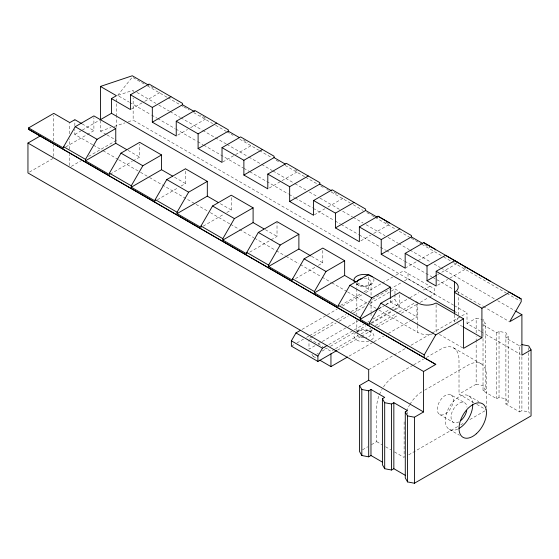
<?xml version="1.0" encoding="UTF-8"?>
<svg xmlns="http://www.w3.org/2000/svg" width="559" height="559" viewBox="0 0 559 559"><rect width="100%" height="100%" fill="white"/><g stroke="black" fill="none" stroke-linecap="round" stroke-linejoin="round"><path stroke-width="0.42" stroke-dasharray="2.79 2.1" d="M53.776 156.31L53.783 144.292M53.783 140.854L53.783 115.091M69.784 165.555L69.784 154.389M69.784 149.239L69.784 138.932M69.791 133.783L69.791 123.476M106.252 134.46L100.431 131.106L100.431 120.8M116.44 127.459L116.44 117.152M116.44 116.293L116.44 102.556M116.44 101.696L116.44 97.399M453.629 305.186L133.147 120.143L133.147 97.937M133.147 91.956L133.147 90.251L117.649 95.435L128.975 101.976M226.814 212.518L231.237 209.96L231.244 196.936M364.014 291.861L368.549 289.241L368.549 276.265M371.462 444.65L376.682 441.638L376.682 407.308A25.875 14.904 -59.9 0 1 379.149 395.332M385.85 304.515L390.378 301.902L390.378 300.169M395.136 309.728L399.531 307.198L399.552 294.195M417.797 325.527L417.79 332.458L378.471 309.742M417.797 324.66L417.804 303.858M436.097 304.732L436.09 332.458L434.734 333.052M454.467 314.948L454.467 321.886L456.521 320.335A12.927 7.463 0 0 0 458.205 317.246M458.254 314.864L458.254 295.795M458.254 294.921L458.261 290.589M473.864 402.683L459.023 394.116L476.156 384.222L476.163 342.52M476.163 341.654L476.163 336.441M476.163 332.968L476.163 318.197L482.158 319.357M508.18 402.697L508.18 336.679L505.888 332.717L499.033 331.403L496.741 332.724L483.025 324.8L485.31 323.479L483.018 319.524L483.025 390.825L496.748 398.742L499.033 397.421L505.895 398.742L508.18 402.697L505.895 404.017L505.888 332.717M416.93 304.194L416.93 316.96L399.07 306.674L394.954 299.54L394.961 294.663M394.968 293.845L394.975 288.968L399.371 291.505M92.668 144.732L74.808 134.433L74.829 129.227M74.843 125.754L74.871 119.682M408.007 273.533L408.014 278.801L434.539 294.118L429.27 297.157M117.649 95.435L132.287 77.163L144.564 84.248M429.955 286.194L422.394 290.575M449.925 278.144L466.276 268.662L464.166 267.44M74.808 134.433L81.544 130.554M82.292 130.121L99.495 120.199M65.85 146.863L86.519 134.929M87.253 134.502L93.898 130.666L93.898 117.642M131.211 109.124L144.04 101.717M144.795 101.284L160.643 92.13M29.424 172.088L53.042 158.456M71.293 166.4L81.069 160.754M88.595 156.415L116.433 140.344M110.151 174.142L132.301 161.362M133.035 160.936L139.68 157.1L139.68 144.075M177.748 135.117L187.558 129.457M190.577 127.711L206.418 118.564L200.443 115.112M157.414 199.724L178.076 187.789M181.032 186.084L185.462 183.527L185.462 168.769M222.775 161.984L234.85 155.018M235.605 154.577L252.2 144.998M203.19 226.157L223.859 214.223M269.312 187.985L297.982 171.431L294.991 169.698M249.712 252.158L270.381 240.23M271.115 239.804L277.019 236.394L277.019 222.503M314.34 214.852L324.898 208.752M327.916 207.005L343.764 197.858M295.494 278.592L315.423 267.083M318.371 265.378L322.802 262.821L322.802 249.803M360.869 240.845L370.68 235.185M373.698 233.438L389.546 224.292M368.975 285.502L371.036 284.314M340.592 305.382L360.988 293.608M405.17 268.145L417.238 261.179M417.985 260.746L435.328 250.725M302.028 329.426L326.701 315.164M327.448 314.731L337.168 309.113M342.408 306.087L362.672 294.376M365.684 292.637L381.497 283.504M382.244 283.064L392.788 276.978M395.8 275.238L403.43 270.891L434.532 288.842L434.539 294.118M291.386 346.133L294.195 344.512M297.011 342.891L303.551 339.11M306.577 337.363L308.847 336.05M309.602 335.617L333.8 321.635M336.825 319.888L345.902 314.647M351.192 311.587L368.591 301.539M372.371 299.358L389.008 289.744M389.763 289.31L401.662 282.449M312.767 336.434L308.994 338.607L322.899 346.636M313.522 335.994L336.148 322.934M339.166 321.194L348.215 315.968M353.491 312.921L365.558 305.948M370.086 303.334L390.455 291.581M391.202 291.148L394.975 288.968M379.058 308.442L382.831 306.262M437.557 274.679L457.136 263.38M315.024 345.686L308.994 349.172L308.994 340.235M318.043 343.946L347.453 326.966M348.201 326.533L358.005 320.873M378.366 309.12L385.151 305.2M385.906 304.767L394.954 299.54M328.769 344.596L353.505 330.313M354.252 329.887L364 324.255M367.745 322.096L369.24 321.229M372.993 319.063L390.979 308.68M391.726 308.247L408.964 298.296M311.873 354.161L313.11 356.3L316.128 354.56M316.883 354.127L318.385 353.253M322.159 351.08L327.434 348.026M330.453 346.287L353.826 332.794M356.845 331.054L365.893 325.827M371.169 322.781L393.04 310.154M393.795 309.721L399.07 306.674M371.497 323.368L391.475 311.838M358.913 330.725L356.859 331.913A10.027 5.786 0 0 1 371.036 331.913A10.027 5.786 0 0 1 371.036 340.103M334.715 349.109L330.949 351.283L323.626 347.062M335.47 348.669L358.102 335.61M361.114 333.863L370.924 328.203M375.445 325.59L398.071 312.53M398.826 312.097L416.93 301.643M337.475 350.158L360.8 336.686M361.554 336.252L372.839 329.74M377.353 327.134L398.42 314.969M401.432 313.229L417.231 304.11M420.242 302.37L428.515 297.591M349.047 356.146L373.181 342.213M373.936 341.78L383.747 336.12M388.267 333.506L410.893 320.44M411.648 320.007L416.93 316.96M368.688 369.688L404.989 348.732M411.04 345.238L467.01 312.921L467.017 323.479L480.551 331.291M467.017 323.479L476.163 318.197M412.968 365.237L394.975 375.62A25.875 14.904 -59.9 0 0 382.482 388.568M413.723 364.803L423.47 359.178M426.468 357.446L440.716 349.221A25.875 14.932 -60.1 0 1 458.995 359.8L459.023 394.116M508.18 336.679L505.888 337.999L519.611 345.923L519.611 411.934L505.895 404.017M424.672 390.168L468.162 365.069A25.875 14.939 -60 0 1 486.47 375.627L486.47 407.392M519.611 345.923L520.757 345.266M362.518 449.827L367.738 446.809M483.025 390.825L485.317 389.504L485.31 323.479M408.657 454.865L457.765 426.531M460.784 424.784L463.048 423.477M469.853 419.557L484.96 410.837M519.611 411.934L521.903 410.62L528.758 411.934L529.52 413.255M409.712 297.863L418.67 292.72M404.485 280.828L408.014 278.801M437.613 285.216L447.717 279.423M100.431 131.106L111.059 127.543M114.329 126.446L124.964 122.882M128.235 121.785L133.147 120.143M476.156 384.222L483.025 385.542L485.317 389.504M185.462 183.527L173.5 176.637M231.237 209.96L220.022 203.504M265.35 229.686L277.019 236.394M151 86.568L155.451 89.14M243.235 139.82L247.714 142.405M334.044 192.247L338.53 194.839M385.808 222.133L388.798 223.859M424.868 244.681L430.102 247.7M147.59 85.995L167.246 97.35M168 97.783L180.103 104.771M180.857 105.204L183.128 106.517M183.883 106.951L189.173 110.004M193.707 112.625L212.616 123.539M215.641 125.286L226.22 131.4M226.982 131.833L233.026 135.327M239.832 139.254L258.74 150.168M259.495 150.609L271.59 157.589M276.125 160.209L279.905 162.389M285.202 165.45L304.858 176.798M305.619 177.238L316.96 183.785M320.74 185.965L323.766 187.712M326.784 189.459L328.301 190.333M331.326 192.079L350.227 202.994M353.253 204.734L363.084 210.415M366.865 212.595L371.4 215.215M372.154 215.648L374.425 216.962M375.18 217.395L396.31 229.595M399.315 231.328L410.592 237.841M411.34 238.274L421.109 243.913M421.863 244.346L442.91 256.497M443.657 256.93L452.678 262.143M453.433 262.576L506.161 292.986M506.915 293.419L519.723 300.805M136.934 92.431L155.842 103.352M158.868 105.099L169.454 111.206M170.209 111.646L180.04 117.32M180.795 117.76L201.974 129.988M202.728 130.422L226.178 143.956M226.933 144.397L248.112 156.625M248.867 157.058L260.969 164.046M261.724 164.479L272.317 170.593M273.072 171.033L294.251 183.261M295.005 183.694L306.346 190.242M309.372 191.989L316.939 196.356M319.965 198.103L339.627 209.457M342.653 211.204L352.484 216.878M353.239 217.318L363.077 222.992M366.103 224.739L385.011 235.66M388.03 237.407L397.868 243.081M398.623 243.514L409.209 249.628M409.964 250.069L431.143 262.297M434.168 264.044L440.219 267.53M440.974 267.971L494.673 298.974M497.699 300.721L515.098 310.762M129.73 102.409L150.881 114.623M151.636 115.056L156.925 118.11M157.68 118.543L175.051 128.577M175.805 129.01L196.957 141.224M197.711 141.658L203.001 144.711M203.756 145.144L243.032 167.819M243.787 168.259L249.076 171.313M249.831 171.746L288.353 193.987M289.108 194.42L294.39 197.474M295.145 197.907L312.523 207.941M313.278 208.374L334.429 220.588M335.183 221.022L340.466 224.075M341.221 224.508L358.599 234.542M359.353 234.976L379.743 246.75M380.497 247.19L385.787 250.236M386.542 250.677L403.912 260.704M404.674 261.144L431.862 276.838M432.617 277.278L453.768 289.485M456.787 291.232L482.473 306.059M483.228 306.493L508.907 321.32M481.299 331.725L520.401 354.301M462.733 326.666L457.737 323.78M106.979 134.88L115.706 139.925M82.11 123.86L93.898 130.666M128.046 150.385L139.68 157.1M311.594 256.35L322.802 262.821M356.859 284.314L358.913 285.502M462.817 347.929L439.374 334.387M453.656 347.943L481.103 363.79M93.409 145.158L102.339 150.308M103.08 150.734L117.984 159.329M118.732 159.762L139.75 171.886M140.505 172.319L148.764 177.084M149.512 177.517L207.298 210.883M210.303 212.616L229.819 223.879M230.567 224.313L238.826 229.085M239.573 229.518L253.835 237.75M254.583 238.183L275.601 250.313M276.356 250.746L285.363 255.945M286.11 256.378L298.869 263.743M300.372 264.61L321.376 276.747M322.124 277.18L331.124 282.379M331.878 282.812L346.887 291.484M357.075 332.57A7.113 4.109 0 0 1 368.975 330.725L371.036 331.913M468.721 395.793L478.832 401.635M476.827 404.402L486.47 409.964M450.952 394.871A11.32 6.533 -60 0 1 447.368 412.402A11.32 6.533 -60 0 1 437.564 406.742A11.32 6.533 -60 0 1 450.952 394.871L464.683 402.794M439.64 414.478L453.363 422.401M449.317 429.403L459.428 435.237M313.11 356.3L316.827 358.445M376.682 441.638L381.874 444.636M385.577 446.774L390.769 449.771M394.479 451.91L404.122 457.479L404.129 423.156A25.875 14.946 -60 0 1 404.227 420.731M454.376 305.619L467.01 312.921M357.341 282.763L368.549 289.241M390.378 301.902L399.531 307.198M347.635 291.917L368.695 304.089M369.45 304.522L377.716 309.302M528.751 347.656L528.758 352.002M528.758 352.869L528.758 411.934M521.896 356.761L521.903 410.62M499.033 331.403L499.033 397.421M496.741 332.724L496.748 398.742M407.56 412.353L407.56 414.093M371.057 282.595L371.057 296.438M371.057 300.763L371.057 312.006M371.057 312.872L371.057 317.198M371.057 329.307L371.057 333.632M356.831 282.595L356.831 287.787M356.831 288.654L356.831 314.605M356.831 319.79L356.831 331.04M379.456 394.57A25.875 14.904 -59.9 0 1 382.056 389.288M368.961 341.018A10.027 5.786 0 0 1 356.859 340.103A10.027 5.786 0 0 1 355.265 333.115M459.023 421.842A11.32 6.533 -60 0 1 451.022 417.489A11.32 6.533 -60 0 1 458.555 403.64A11.32 6.533 -60 0 1 466.996 407.19M406.561 411.179A25.875 14.946 -60 0 1 409.474 405.114M409.901 404.395A25.875 14.946 -60 0 1 422.422 391.454M457.59 429.179A19.404 11.201 -60 0 1 445.313 419.963A19.404 11.201 -60 0 1 458.548 397.044A19.404 11.201 -60 0 1 472.669 403.067M368.975 330.725A7.113 4.109 0 0 1 365.789 337.601M363.944 337.741A7.113 4.109 0 0 1 357.075 334.694M363.944 278.494A7.113 4.109 0 0 1 371.036 282.239A7.113 4.109 0 0 1 365.181 286.641A7.113 4.109 0 0 1 357.075 283.665M373.629 278.724A10.027 5.786 0 0 1 367.78 285.572A10.027 5.786 0 0 1 355.265 283.12M454.467 311.321A12.927 7.463 0 0 1 456.521 312.865M433.372 333.632A12.92 7.414 0.1 0 1 417.825 332.444"/><path stroke-width="0.84" d="M435.789 364.419L40.171 135.998L27.957 143.062L27.95 172.941L368.688 369.688L368.688 380.253L423.568 411.941L423.575 371.483L435.789 364.419L28.6 129.311L28.6 127.913L53.783 113.372L69.791 122.617L74.871 119.682L81.376 123.434M100.431 119.94L100.431 86.442L132.287 75.765L148.778 85.282M126.593 149.546L115.762 143.286L115.762 128.528L93.898 115.909L75.206 126.697L63.635 146.737L63.635 148.142L28.6 127.913M172.752 176.204L161.544 169.719L161.544 154.962L139.68 142.335L120.989 153.131L109.417 173.171L109.417 174.569L85.499 160.761L85.499 159.364L97.07 139.317L115.762 128.528M263.89 228.848L253.101 222.58L253.101 207.822L231.244 195.203L212.553 205.992L200.981 226.032L200.981 227.436L177.056 213.622L177.056 212.224L188.628 192.184L207.319 181.389L207.319 196.153L218.534 202.644M298.883 234.256L280.192 245.045L268.62 265.085L268.62 266.489L298.883 249.014L298.883 234.256L277.019 221.63L258.328 232.425L246.757 252.465L246.757 253.863L222.838 240.056L222.838 238.658L234.41 218.611L253.101 207.822M390.378 298.429L390.385 287.165L368.549 274.532L349.906 285.293L338.321 305.326L338.321 306.688L314.403 292.874L314.403 291.532L325.981 271.478L344.651 260.704L322.802 248.063L304.11 258.852L292.56 278.913L292.539 280.297L268.62 266.489M355.845 281.897L344.644 275.412L344.651 260.704M422.625 243.389L411.41 236.918L411.403 235.514L377.975 216.214L359.36 226.94L359.36 241.719L335.442 227.904L335.442 213.14L313.585 200.52L313.585 215.285L289.66 201.478L289.66 186.706L267.803 174.087L267.803 188.851L243.878 175.044L243.878 160.279L222.021 147.653L222.021 162.424L198.103 148.61L198.103 133.846L176.239 121.226L176.239 135.991L152.321 122.183L152.321 107.419L130.457 94.792L130.457 109.557L111.43 98.573L116.44 95.687L100.431 86.442M435.321 249.335L423.757 242.641L405.17 253.381L405.17 268.145L381.238 254.331L381.238 239.566L359.36 226.94M521.896 344.603L528.751 345.923L531.05 349.885L521.903 355.168L521.903 314.696L509.661 321.753L521.226 301.671L521.142 298.918L454.726 260.683L436.181 271.283L436.167 286.04L427.013 280.765L427.02 265.993L445.53 255.309L457.101 261.989L423.757 242.641M454.467 314.081L454.474 281.841L436.181 271.283M417.839 302.971A12.92 7.414 0.1 0 0 433.386 304.159L436.104 302.992L463.565 318.826L463.558 348.355L481.914 337.741L481.914 308.24L454.474 292.406L456.528 290.855A12.927 7.463 0 0 0 454.474 281.841M531.05 349.885L531.05 415.896L414.429 483.235L407.567 481.914L405.282 477.952L405.275 411.941L407.56 410.62L393.843 402.697L391.552 404.017L384.69 402.697L382.405 398.735L384.697 397.414L370.973 389.497L368.688 390.818L361.82 389.49L359.542 385.535L368.688 380.253M207.319 181.389L185.462 168.769L166.771 179.558L155.199 199.605L155.199 201.002L131.274 187.195L131.274 185.791L142.845 165.75L161.544 154.962M336.721 350.591L317.91 361.449L291.386 346.133L291.386 340.857L295.963 332.933L300.532 330.292M317.91 361.449L317.903 356.111L322.48 348.187L327.05 345.595M417.804 302.992L399.552 292.462L380.917 303.202L369.31 323.2L369.324 324.618L360.185 319.336L360.185 317.938L371.77 297.919L390.385 287.165M424.225 357.676L424.225 354.881L435.775 334.876L463.565 318.826M130.457 94.792L149.071 84.053L182.5 103.359L182.5 104.757L194.462 111.66M100.243 119.766L111.465 113.295L454.467 311.321M152.321 107.419L170.928 96.672M85.499 160.761L115.762 143.286M152.321 122.183L182.5 104.757M176.239 121.226L194.846 110.486L228.282 129.786L228.282 131.183L239.497 137.661M198.103 133.846L216.71 123.106M131.274 187.195L161.544 169.719M198.103 148.61L228.282 131.183M222.021 147.653L240.629 136.913L274.064 156.22L274.064 157.617L285.279 164.094M243.878 160.279L262.492 149.539M177.056 213.622L207.319 196.153M243.878 175.044L274.064 157.617M267.803 174.087L286.411 163.347L319.846 182.653L319.846 184.051L331.801 190.954M289.66 186.706L308.275 175.966M222.838 240.056L253.101 222.58M289.66 201.478L319.846 184.051M313.585 200.52L332.193 189.781L365.628 209.08L365.628 210.484L377.584 217.388M335.442 213.14L354.057 202.4M335.442 227.904L365.628 210.484M381.238 239.566L399.839 228.834M314.403 292.874L344.644 275.412M381.238 254.331L411.41 236.918M360.185 319.336L378.303 308.875M427.013 280.765L436.048 275.552M319.797 360.164L330.949 366.599L347.537 357.019M481.914 308.24L509.529 292.294L521.142 298.918M405.275 411.941L407.567 415.903L414.422 417.224L423.568 411.941M359.542 385.535L359.542 451.546L361.827 455.508L368.688 456.829L370.973 455.508L382.531 462.181M382.405 398.735L382.405 464.753L384.697 468.715L391.552 470.028L393.843 468.708L405.401 475.381M295.963 332.933L322.48 348.187M291.386 340.857L317.903 356.111M454.726 260.683L490.369 281.261M515.852 311.202L521.903 314.696M405.17 253.381L427.02 265.993M463.467 327.092L481.914 337.741M298.883 249.014L310.846 255.917M75.206 126.697L97.07 139.317M120.989 153.131L142.845 165.75M166.771 179.558L188.628 192.184M212.553 205.992L234.41 218.611M258.328 232.425L280.192 245.045M304.11 258.852L325.981 271.478M349.906 285.293L371.77 297.919M380.917 303.202L435.775 334.876M63.635 146.737L85.499 159.364M109.417 173.171L131.274 185.791M155.199 199.605L177.056 212.224M200.981 226.032L222.838 238.658M246.757 252.465L268.62 265.085M292.56 278.913L314.403 291.532M338.321 305.326L360.185 317.938M369.31 323.2L424.225 354.881M27.957 143.062L423.575 371.483M377.975 216.214L389.532 222.908M28.6 129.311L40.171 135.998M111.43 98.573L111.465 113.295M414.422 417.224L414.429 483.235M407.567 415.903L407.567 481.914M393.843 402.697L393.843 468.708M391.552 404.017L391.552 470.028M384.69 402.697L384.697 468.715M370.973 389.497L370.973 455.508M368.688 390.818L368.688 456.829M361.82 389.49L361.827 455.508M330.949 353.833L330.949 366.599M466.751 410.53A11.32 6.533 -60 0 1 461.091 420.333M472.746 404.681A19.404 11.201 -60 0 1 459.023 428.446M357.075 281.533A7.113 4.109 0 0 1 362.106 278.634M354.259 281.722A10.027 5.786 0 0 1 357.844 275.629A10.027 5.786 0 0 1 368.961 275.21M369.695 275.482A10.027 5.786 0 0 1 372.161 276.901M476.296 433.777A19.404 11.201 -60 0 0 482.445 403.717A19.404 11.201 -60 0 0 459.491 424.071A19.404 11.201 -60 0 0 476.296 433.777"/></g></svg>
